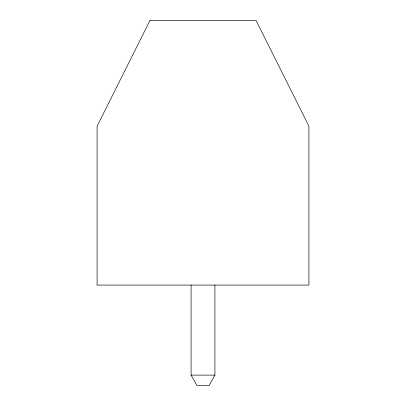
<?xml version="1.0" encoding="UTF-8"?>
<svg xmlns="http://www.w3.org/2000/svg" width="406" height="406" viewBox="0 0 406 406"><rect width="100%" height="100%" fill="white"/><g stroke="black" fill="none" stroke-linecap="round" stroke-linejoin="round"><path stroke-width="0.61" d="M214.916 285.083L214.916 375.108L208.958 385.7L197.042 385.7L191.084 375.108L191.084 285.083M191.084 375.108L214.916 375.108M150.042 20.3L97.085 126.215L97.085 285.083L308.915 285.083L308.915 126.215L255.958 20.3L150.042 20.3"/></g></svg>
